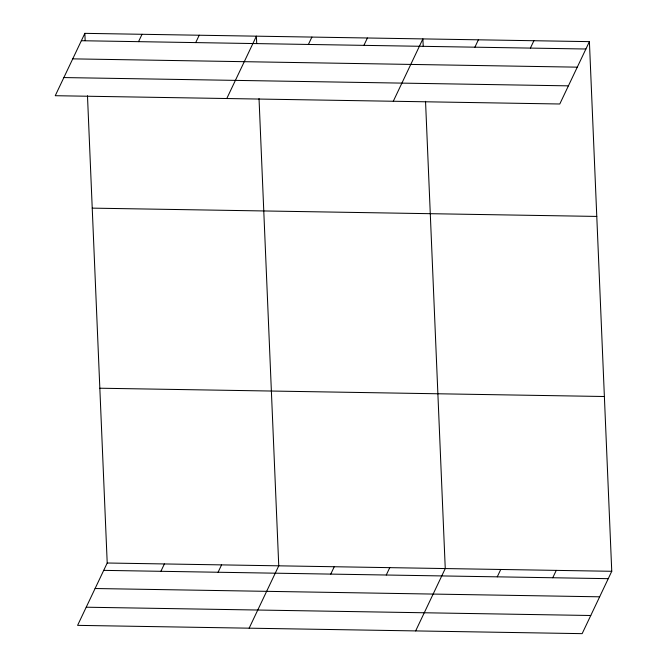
<?xml version="1.0" encoding="UTF-8"?>
<svg xmlns="http://www.w3.org/2000/svg" width="667" height="667" viewBox="0 0 667 667"><rect width="100%" height="100%" fill="white"/><g stroke="black" fill="none" stroke-linecap="round" stroke-linejoin="round"><path stroke-width="1" d="M84.851 33.35L55.244 95.706L559.788 103.994L589.403 41.637L84.851 33.35L85.159 40.629M138.536 41.662L142.038 34.292M195.714 42.596L199.216 35.226M226.788 98.524L256.395 36.168L256.703 43.447M308.396 44.447L311.898 37.077M87.485 95.773L107.212 563.006L77.597 625.363L582.149 633.65L611.756 571.294L589.403 41.637M363.899 45.364L367.4 37.994M160.897 571.311L164.39 563.94M393.288 101.259L422.895 38.903L423.203 46.19M218.076 572.253L221.577 564.882M474.896 47.182L478.397 39.812M249.15 628.181L278.756 565.816L259.029 98.591M530.398 48.099L533.9 40.729M330.757 574.104L334.259 566.733M386.26 575.012L389.761 567.642M415.649 630.915L445.256 568.559L425.538 101.326M497.257 576.838L500.759 569.468M552.76 577.747L556.261 570.377M81.349 40.72L585.901 49.008M72.736 58.863L577.28 67.159M63.857 77.564L568.409 85.851M92.229 208.137L596.782 216.425M99.833 388.219L604.377 396.506M107.212 563.006L611.756 571.294M103.71 570.368L608.262 578.664M95.098 588.519L599.641 596.807M86.218 607.212L590.762 615.499"/></g></svg>
